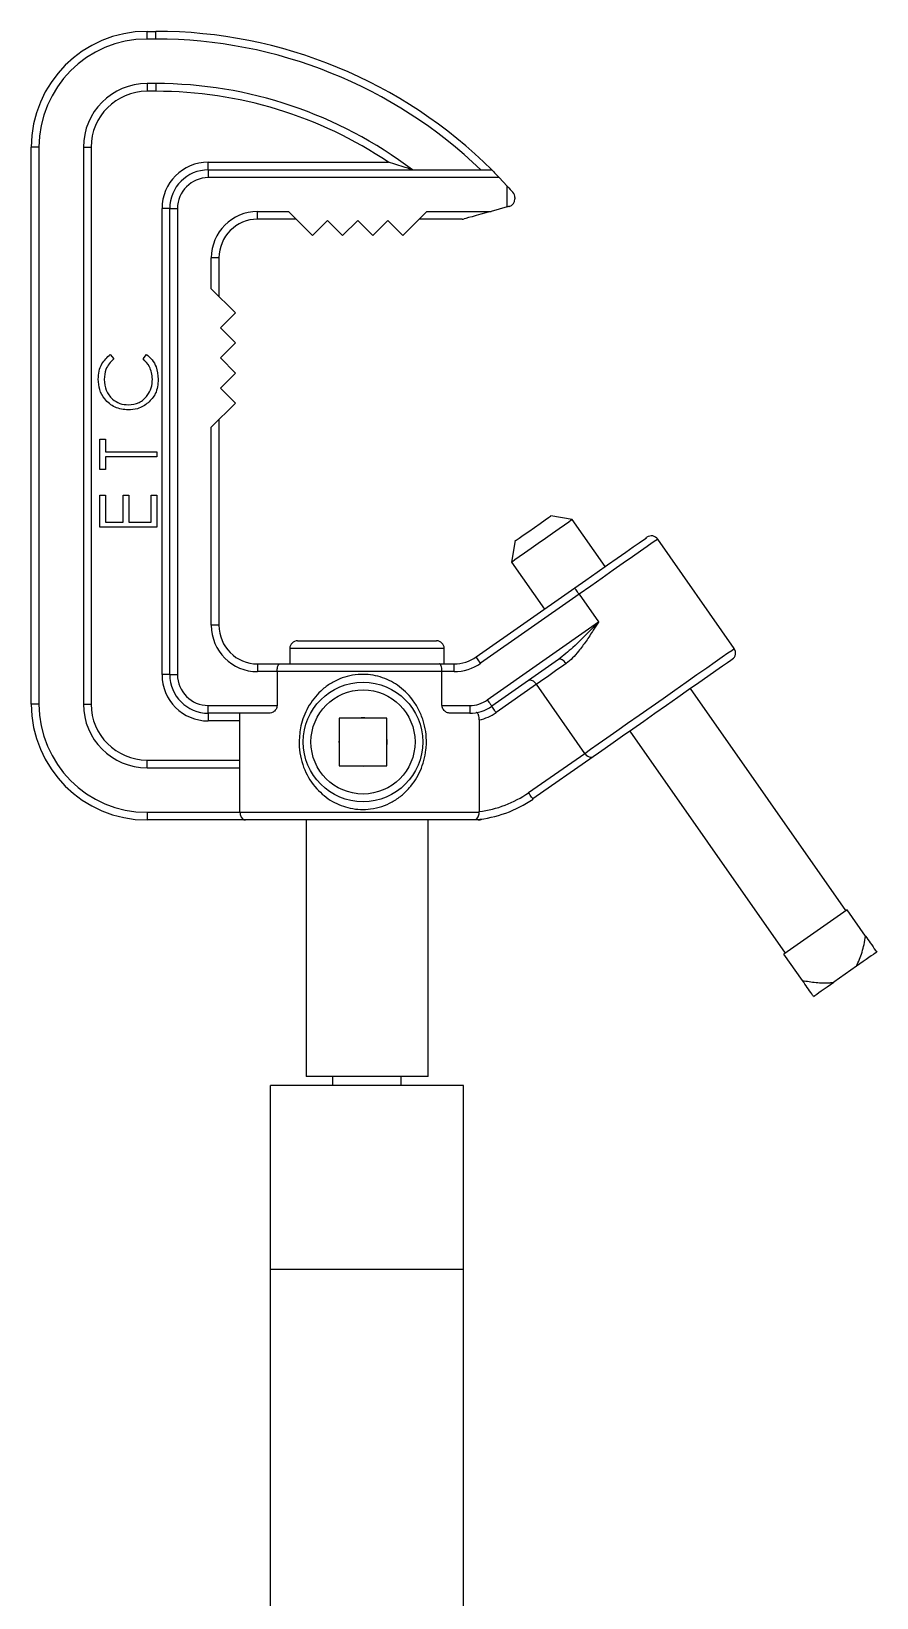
# Model space of a CAD drawing. Extents: x 14.8 to 109.8, y 1.6 to 86.6.
# Drawn here: x 19.98 to 25.45, y 42.04 to 52.18 of the extents above; entities that cross this region are included whole.
import ezdxf

# ---------------------------------------------------------------- set-up
doc = ezdxf.new("R2010")
doc.units = 0
doc.header["$MEASUREMENT"] = 0
doc.layers.add('OBJECT', color=7, linetype='CONTINUOUS')

msp = doc.modelspace()

# ---------------------------------------------------------------- linework, layer by layer
at = {"layer": 'OBJECT'}
for p, q in [((20.728, 52.128), (20.728, 52.178)), ((20.728, 52.178), (20.785, 52.178)), ((20.785, 52.128), (20.728, 52.128)), ((20.785, 52.128), (20.785, 52.178)), ((20.785, 51.84), (20.728, 51.84)), ((20.728, 51.84), (20.728, 51.79)), ((20.785, 51.84), (20.785, 51.79)), ((20.785, 51.79), (20.728, 51.79)), ((19.978, 47.823), (19.978, 51.428)), ((20.028, 51.428), (19.978, 51.428)), ((20.028, 51.428), (20.028, 47.823)), ((20.316, 51.428), (20.316, 47.823)), ((20.316, 51.428), (20.366, 51.428)), ((20.366, 51.428), (20.366, 47.823)), ((21.125, 51.281), (21.125, 51.331)), ((21.125, 51.331), (22.292, 51.331)), ((21.125, 51.281), (21.125, 51.231)), ((21.125, 51.281), (22.962, 51.281)), ((23.009, 51.231), (21.125, 51.231)), ((23.009, 51.231), (23.061, 51.175)), ((23.061, 51.041), (23.061, 51.175)), ((20.825, 48.014), (20.825, 51.031)), ((20.875, 51.031), (20.825, 51.031)), ((20.875, 48.014), (20.875, 51.031)), ((20.875, 51.031), (20.925, 51.031)), ((20.925, 51.031), (20.925, 48.014)), ((21.444, 51.012), (21.644, 51.012)), ((21.444, 50.962), (21.444, 51.012)), ((21.644, 51.012), (21.8, 50.856)), ((22.385, 50.856), (22.541, 51.012)), ((22.541, 51.012), (22.956, 51.012)), ((23.061, 51.041), (22.956, 51.012)), ((23.111, 51.102), (23.111, 51.093)), ((21.694, 50.962), (21.444, 50.962)), ((21.8, 50.856), (21.898, 50.954)), ((21.898, 50.954), (21.995, 50.856)), ((21.995, 50.856), (22.093, 50.954)), ((22.093, 50.954), (22.19, 50.856)), ((22.19, 50.856), (22.288, 50.954)), ((22.288, 50.954), (22.385, 50.856)), ((22.769, 50.962), (22.491, 50.962)), ((21.144, 50.512), (21.144, 50.712)), ((21.194, 50.712), (21.144, 50.712)), ((21.194, 50.712), (21.194, 50.462)), ((21.3, 50.356), (21.144, 50.512)), ((21.203, 50.259), (21.3, 50.356)), ((21.3, 50.161), (21.203, 50.259)), ((21.203, 50.064), (21.3, 50.161)), ((20.49, 50.087), (20.512, 50.058)), ((20.702, 50.058), (20.724, 50.087)), ((21.3, 49.966), (21.203, 50.064)), ((21.203, 49.869), (21.3, 49.966)), ((21.3, 49.771), (21.203, 49.869)), ((21.144, 49.615), (21.3, 49.771)), ((21.144, 48.333), (21.144, 49.615)), ((21.194, 49.665), (21.194, 48.333)), ((20.422, 49.342), (20.422, 49.537)), ((20.422, 49.537), (20.46, 49.537)), ((20.46, 49.537), (20.46, 49.456)), ((20.46, 49.456), (20.792, 49.456)), ((20.792, 49.423), (20.46, 49.423)), ((20.46, 49.423), (20.46, 49.342)), ((20.792, 49.456), (20.792, 49.423)), ((20.46, 49.342), (20.422, 49.342)), ((20.422, 49.176), (20.46, 49.176)), ((20.422, 48.968), (20.422, 49.176)), ((20.46, 49.176), (20.46, 49.001)), ((20.573, 49.001), (20.573, 49.176)), ((20.573, 49.176), (20.611, 49.176)), ((20.611, 49.176), (20.611, 49.001)), ((20.754, 49.001), (20.754, 49.176)), ((20.754, 49.176), (20.792, 49.176)), ((20.792, 49.176), (20.792, 48.968)), ((20.46, 49.001), (20.573, 49.001)), ((20.611, 49.001), (20.754, 49.001)), ((23.482, 49.017), (23.343, 49.041)), ((23.695, 48.713), (23.482, 49.017)), ((20.792, 48.968), (20.422, 48.968)), ((23.113, 48.881), (23.089, 48.741)), ((24.531, 48.183), (24.036, 48.89)), ((23.089, 48.741), (23.302, 48.437)), ((22.86, 48.128), (23.498, 48.575)), ((23.527, 48.534), (22.889, 48.087)), ((23.527, 48.534), (23.653, 48.355)), ((21.194, 48.333), (21.144, 48.333)), ((22.932, 47.85), (23.653, 48.355)), ((21.653, 48.183), (21.653, 48.083)), ((22.653, 48.183), (21.653, 48.183)), ((21.703, 48.233), (22.603, 48.233)), ((22.653, 48.083), (22.653, 48.183)), ((21.444, 48.083), (21.444, 48.033)), ((21.444, 48.083), (21.589, 48.083)), ((21.589, 48.083), (22.62, 48.083)), ((22.62, 48.083), (22.717, 48.083)), ((22.717, 48.033), (22.717, 48.083)), ((23.393, 48.112), (22.961, 47.809)), ((20.875, 48.014), (20.825, 48.014)), ((20.875, 48.014), (20.925, 48.014)), ((21.57, 48.033), (21.444, 48.033)), ((21.57, 48.033), (21.57, 47.814)), ((22.638, 48.033), (21.57, 48.033)), ((22.638, 47.814), (22.638, 48.033)), ((22.717, 48.033), (22.638, 48.033)), ((23.25, 47.951), (22.99, 47.768)), ((23.563, 47.504), (23.25, 47.951)), ((25.254, 46.486), (24.248, 47.923)), ((20.028, 47.823), (19.978, 47.823)), ((20.316, 47.823), (20.366, 47.823)), ((21.125, 47.764), (21.125, 47.814)), ((21.125, 47.814), (21.57, 47.814)), ((21.517, 47.764), (21.125, 47.764)), ((21.125, 47.764), (21.125, 47.714)), ((21.33, 47.411), (21.33, 47.764)), ((22.638, 47.814), (22.818, 47.814)), ((22.818, 47.764), (22.692, 47.764)), ((22.818, 47.814), (22.818, 47.764)), ((21.33, 47.714), (21.125, 47.714)), ((22.281, 47.732), (21.973, 47.732)), ((21.973, 47.732), (21.973, 47.424)), ((22.281, 47.424), (22.281, 47.732)), ((22.879, 47.721), (22.879, 47.128)), ((23.855, 47.648), (24.861, 46.211)), ((20.728, 47.411), (20.728, 47.461)), ((20.728, 47.461), (21.33, 47.461)), ((23.199, 47.25), (23.563, 47.504)), ((23.618, 47.482), (23.228, 47.209)), ((20.728, 47.411), (21.33, 47.411)), ((21.33, 47.123), (21.33, 47.411)), ((21.973, 47.424), (22.281, 47.424)), ((20.728, 47.123), (20.728, 47.073)), ((20.728, 47.123), (21.33, 47.123)), ((21.366, 47.073), (20.728, 47.073)), ((21.33, 47.123), (22.879, 47.123)), ((22.873, 47.073), (21.366, 47.073)), ((21.758, 47.073), (21.758, 45.413)), ((22.548, 45.413), (22.548, 47.073)), ((22.879, 47.123), (22.879, 47.128)), ((25.262, 46.492), (24.852, 46.205)), ((25.382, 46.32), (25.262, 46.492)), ((24.973, 46.034), (24.852, 46.205)), ((25.323, 46.126), (25.176, 46.022)), ((22.778, 45.353), (21.528, 45.353)), ((21.528, 44.163), (21.528, 45.353)), ((22.548, 45.413), (21.758, 45.413)), ((21.93, 45.413), (21.93, 45.353)), ((22.375, 45.353), (22.375, 45.413)), ((22.778, 44.163), (22.778, 45.353)), ((22.778, 44.163), (21.528, 44.163)), ((21.528, 39.43), (21.528, 44.163)), ((22.778, 39.602), (22.778, 44.163))]:
    msp.add_line(p, q, dxfattribs=at)
at = {"layer": 'OBJECT', "flags": 128}
for points in [[(22.962, 51.281), (22.963, 51.28), (22.965, 51.278), (22.968, 51.275), (22.973, 51.27), (22.979, 51.263), (22.985, 51.256), (22.993, 51.248), (23.001, 51.24), (23.009, 51.231)], [(23.061, 51.175), (23.072, 51.164), (23.081, 51.154), (23.09, 51.144), (23.098, 51.136)], [(22.956, 51.012), (22.923, 51.003), (22.89, 50.994), (22.86, 50.986), (22.834, 50.978), (22.811, 50.972), (22.794, 50.967), (22.782, 50.964)], [(23.075, 51.045), (23.07, 51.044), (23.066, 51.043), (23.061, 51.041)], [(23.482, 49.017), (23.476, 49.013), (23.46, 49.001), (23.433, 48.982), (23.397, 48.957), (23.355, 48.928), (23.309, 48.896), (23.262, 48.862), (23.216, 48.83), (23.174, 48.801), (23.138, 48.776), (23.111, 48.757), (23.095, 48.745), (23.089, 48.741)], [(23.113, 48.881), (23.12, 48.885), (23.138, 48.897), (23.165, 48.917), (23.2, 48.941), (23.238, 48.967), (23.274, 48.993), (23.306, 49.015), (23.329, 49.031), (23.341, 49.04), (23.343, 49.041)], [(23.498, 48.575), (23.571, 48.626), (23.643, 48.676), (23.711, 48.724), (23.773, 48.768), (23.829, 48.807), (23.877, 48.84), (23.915, 48.867), (23.943, 48.887), (23.96, 48.898), (23.966, 48.903)], [(24.036, 48.89), (24.034, 48.889), (24.023, 48.881), (24, 48.866), (23.967, 48.843), (23.925, 48.813), (23.873, 48.776), (23.813, 48.735), (23.748, 48.689), (23.677, 48.639), (23.603, 48.587), (23.527, 48.534)], [(23.527, 48.534), (23.521, 48.542), (23.516, 48.55), (23.511, 48.557), (23.507, 48.563), (23.503, 48.568), (23.5, 48.572), (23.499, 48.574), (23.498, 48.575)], [(23.563, 47.504), (23.601, 47.531), (23.65, 47.565), (23.707, 47.605), (23.771, 47.65), (23.841, 47.7), (23.916, 47.752), (23.993, 47.806), (24.071, 47.86), (24.147, 47.914), (24.221, 47.965), (24.29, 48.014), (24.353, 48.057), (24.408, 48.096), (24.454, 48.128), (24.49, 48.154), (24.515, 48.171), (24.529, 48.181), (24.531, 48.183)], [(22.889, 48.087), (22.884, 48.095), (22.878, 48.103), (22.873, 48.11), (22.869, 48.116), (22.865, 48.122), (22.863, 48.125), (22.861, 48.128), (22.86, 48.128)], [(23.443, 48.086), (23.412, 48.064), (23.383, 48.044), (23.356, 48.025), (23.331, 48.007), (23.308, 47.991), (23.286, 47.976), (23.267, 47.963), (23.25, 47.951)], [(23.443, 48.086), (23.437, 48.093), (23.43, 48.1), (23.423, 48.106), (23.416, 48.11), (23.409, 48.113), (23.403, 48.114), (23.397, 48.114), (23.393, 48.112)], [(24.519, 48.113), (24.518, 48.112), (24.509, 48.106), (24.487, 48.091), (24.455, 48.068), (24.413, 48.039), (24.361, 48.002), (24.302, 47.961), (24.236, 47.915), (24.166, 47.866), (24.093, 47.814), (24.018, 47.762), (23.945, 47.711), (23.874, 47.661), (23.808, 47.615), (23.748, 47.573), (23.695, 47.536), (23.652, 47.506), (23.618, 47.482)], [(22.932, 47.85), (22.938, 47.842), (22.943, 47.835), (22.948, 47.828), (22.953, 47.821), (22.956, 47.816), (22.959, 47.813), (22.96, 47.81), (22.961, 47.809)], [(22.99, 47.768), (22.984, 47.776), (22.979, 47.784), (22.974, 47.791), (22.969, 47.797), (22.966, 47.803), (22.963, 47.806), (22.962, 47.809), (22.961, 47.809)], [(23.228, 47.209), (23.227, 47.21), (23.226, 47.212), (23.223, 47.216), (23.219, 47.221), (23.215, 47.227), (23.21, 47.234), (23.205, 47.242), (23.199, 47.25)], [(25.454, 46.218), (25.445, 46.211), (25.433, 46.203), (25.419, 46.193), (25.403, 46.182), (25.385, 46.169), (25.366, 46.156), (25.345, 46.141), (25.323, 46.126)], [(25.045, 45.931), (25.054, 45.937), (25.066, 45.945), (25.079, 45.955), (25.095, 45.966), (25.113, 45.979), (25.133, 45.992), (25.154, 46.007), (25.176, 46.022)]]:
    msp.add_lwpolyline(points, dxfattribs=at)
at = {"layer": 'OBJECT'}
for radius in [0.387, 0.337]:
    msp.add_circle((22.127, 47.578), radius, dxfattribs=at)
for centre, radius, start, end in [((20.728, 51.428), 0.75, 90, 180), ((20.728, 51.428), 0.7, 90, 180), ((20.785, 49.089), 3.089, 45.2072, 90), ((20.785, 49.089), 3.039, 46.1647, 90), ((20.728, 51.428), 0.412, 90, 180), ((20.785, 49.089), 2.751, 52.8291, 90), ((20.728, 51.428), 0.362, 90, 180), ((20.785, 49.089), 2.701, 56.1083, 90), ((21.125, 51.031), 0.3, 90, 180), ((21.125, 51.031), 0.25, 90, 180), ((21.125, 51.031), 0.2, 90, 180), ((23.061, 51.102), 0.05, 0, 43.1786), ((21.444, 50.712), 0.3, 90, 180), ((23.061, 51.093), 0.05, 285.472, 0), ((21.444, 50.712), 0.25, 90, 180), ((22.769, 51.012), 0.05, 270, 285.472), ((23.995, 48.862), 0.05, 35, 125), ((21.444, 48.333), 0.3, 180, 270), ((21.444, 48.333), 0.25, 180, 270), ((21.703, 48.183), 0.05, 90, 180), ((22.603, 48.183), 0.05, 0, 90), ((24.49, 48.154), 0.05, 305, 35), ((22.717, 48.333), 0.25, 270, 305), ((22.717, 48.333), 0.3, 270, 305), ((21.125, 48.014), 0.3, 180, 270), ((21.125, 48.014), 0.25, 180, 270), ((21.125, 48.014), 0.2, 180, 270), ((20.728, 47.823), 0.75, 180, 270), ((20.728, 47.823), 0.7, 180, 270), ((20.728, 47.823), 0.412, 180, 270), ((20.728, 47.823), 0.362, 180, 270), ((22.818, 48.014), 0.2, 270, 305), ((22.818, 48.014), 0.25, 270, 305), ((22.818, 48.014), 0.3, 281.8148, 305), ((22.127, 47.578), 0.156, 80.8155, 99.1845), ((22.127, 47.578), 0.156, 170.8155, 189.1845), ((22.127, 47.578), 0.156, 350.8155, 9.1845), ((22.127, 47.578), 0.156, 260.8155, 279.1845), ((22.798, 47.823), 0.75, 274.6702, 305), ((22.798, 47.823), 0.7, 276.6779, 305), ((22.873, 47.123), 0.05, 270, 298.6118)]:
    msp.add_arc(centre, radius, start, end, dxfattribs=at)
for points, knots in [([(22.448, 51.281), (22.447, 51.281), (22.447, 51.281), (22.442, 51.283), (22.427, 51.288), (22.377, 51.305), (22.328, 51.32), (22.292, 51.331), (22.292, 51.331)], [0, 0, 0, 0, 0.03421, 0.07678, 0.150366, 0.362039, 0.997909, 1, 1, 1, 1]), ([(20.412, 49.926), (20.413, 49.943), (20.415, 49.978), (20.437, 50.037), (20.47, 50.068), (20.49, 50.087)], [0, 0, 0, 0, 0.280845, 0.561444, 1, 1, 1, 1]), ([(20.512, 50.058), (20.492, 50.037), (20.456, 49.998), (20.452, 49.947), (20.45, 49.924)], [0, 0, 0, 0, 0.558391, 1, 1, 1, 1]), ([(20.763, 49.926), (20.76, 49.955), (20.753, 50.006), (20.717, 50.042), (20.702, 50.058)], [0, 0, 0, 0, 0.5587744, 1, 1, 1, 1]), ([(20.724, 50.087), (20.737, 50.076), (20.763, 50.053), (20.794, 49.998), (20.798, 49.953), (20.801, 49.926)], [0, 0, 0, 0, 0.280395, 0.560815, 1, 1, 1, 1]), ([(20.605, 49.727), (20.576, 49.73), (20.518, 49.737), (20.454, 49.792), (20.417, 49.857), (20.414, 49.903), (20.412, 49.926)], [0, 0, 0, 0, 0.2795127, 0.5590803, 0.7793744, 1, 1, 1, 1]), ([(20.45, 49.924), (20.453, 49.9), (20.458, 49.853), (20.498, 49.798), (20.551, 49.765), (20.588, 49.762), (20.607, 49.76)], [0, 0, 0, 0, 0.279864, 0.559536, 0.779673, 1, 1, 1, 1]), ([(20.607, 49.76), (20.631, 49.763), (20.679, 49.768), (20.73, 49.815), (20.759, 49.87), (20.762, 49.907), (20.763, 49.926)], [0, 0, 0, 0, 0.279431, 0.558929, 0.779288, 1, 1, 1, 1]), ([(20.801, 49.926), (20.798, 49.893), (20.793, 49.835), (20.754, 49.792), (20.736, 49.774)], [0, 0, 0, 0, 0.559804, 1, 1, 1, 1]), ([(20.736, 49.774), (20.714, 49.758), (20.674, 49.731), (20.626, 49.728), (20.605, 49.727)], [0, 0, 0, 0, 0.5590209, 1, 1, 1, 1]), ([(23.653, 48.355), (23.652, 48.354), (23.637, 48.339), (23.582, 48.283), (23.499, 48.196), (23.424, 48.137), (23.393, 48.112)], [0, 0, 0, 0, 0.002856, 0.178549, 0.654943, 1, 1, 1, 1]), ([(23.653, 48.355), (23.652, 48.354), (23.641, 48.337), (23.615, 48.295), (23.572, 48.23), (23.528, 48.17), (23.485, 48.12), (23.457, 48.097), (23.443, 48.086)], [0, 0, 0, 0, 0.0027505, 0.176454, 0.4130699, 0.6494311, 0.8249532, 1, 1, 1, 1]), ([(21.57, 48.033), (21.571, 48.039), (21.571, 48.049), (21.574, 48.064), (21.578, 48.075), (21.584, 48.082), (21.588, 48.083), (21.589, 48.083), (21.589, 48.083)], [0, 0, 0, 0, 0.19777, 0.395373, 0.598085, 0.812872, 0.995764, 1, 1, 1, 1]), ([(22.638, 48.033), (22.638, 48.039), (22.638, 48.049), (22.635, 48.064), (22.631, 48.075), (22.625, 48.082), (22.621, 48.083), (22.62, 48.083), (22.62, 48.083)], [0, 0, 0, 0, 0.19777, 0.395373, 0.598086, 0.812873, 0.995765, 1, 1, 1, 1]), ([(21.713, 47.578), (21.715, 47.613), (21.721, 47.691), (21.767, 47.807), (21.835, 47.896), (21.91, 47.954), (21.973, 47.987), (22.042, 48.009), (22.131, 48.02), (22.241, 48.005), (22.358, 47.948), (22.438, 47.87), (22.489, 47.789), (22.518, 47.719), (22.535, 47.645), (22.539, 47.58), (22.533, 47.494), (22.505, 47.39), (22.443, 47.293), (22.377, 47.229), (22.317, 47.188), (22.249, 47.159), (22.159, 47.137), (22.045, 47.142), (21.923, 47.189), (21.819, 47.274), (21.755, 47.374), (21.724, 47.469), (21.714, 47.531), (21.713, 47.567), (21.713, 47.578)], [0, 0, 0, 0, 0.038557, 0.08626, 0.13774, 0.164848, 0.19284, 0.21832, 0.244777, 0.291561, 0.338409, 0.390219, 0.418636, 0.447907, 0.475254, 0.503564, 0.519256, 0.571194, 0.622135, 0.649326, 0.677297, 0.704216, 0.732173, 0.78088, 0.827066, 0.87637, 0.931346, 0.959206, 0.987983, 1, 1, 1, 1]), ([(23.25, 47.951), (23.247, 47.955), (23.241, 47.963), (23.23, 47.971), (23.218, 47.977), (23.206, 47.979), (23.199, 47.976), (23.196, 47.974), (23.196, 47.974)], [0, 0, 0, 0, 0.17527, 0.350112, 0.535652, 0.748678, 0.996489, 1, 1, 1, 1]), ([(21.57, 47.814), (21.57, 47.81), (21.569, 47.801), (21.563, 47.788), (21.552, 47.775), (21.535, 47.766), (21.523, 47.765), (21.517, 47.764)], [0, 0, 0, 0, 0.132531, 0.264233, 0.462925, 0.750208, 1, 1, 1, 1]), ([(22.692, 47.764), (22.684, 47.765), (22.67, 47.767), (22.654, 47.779), (22.644, 47.792), (22.639, 47.803), (22.639, 47.811), (22.638, 47.814)], [0, 0, 0, 0, 0.3396422, 0.5947633, 0.7670393, 0.8999451, 1, 1, 1, 1]), ([(22.879, 47.721), (22.879, 47.726), (22.879, 47.737), (22.876, 47.751), (22.872, 47.761), (22.866, 47.768), (22.862, 47.768), (22.86, 47.768)], [0, 0, 0, 0, 0.19805, 0.396391, 0.589175, 0.783031, 1, 1, 1, 1]), ([(23.618, 47.482), (23.618, 47.482), (23.615, 47.48), (23.607, 47.477), (23.595, 47.479), (23.583, 47.484), (23.572, 47.493), (23.566, 47.501), (23.563, 47.504)], [0, 0, 0, 0, 0.00339, 0.262707, 0.472042, 0.654495, 0.827048, 1, 1, 1, 1]), ([(21.33, 47.123), (21.33, 47.118), (21.331, 47.109), (21.335, 47.096), (21.342, 47.085), (21.352, 47.076), (21.361, 47.073), (21.366, 47.073), (21.366, 47.073), (21.366, 47.073)], [0, 0, 0, 0, 0.165084, 0.329703, 0.505293, 0.712023, 0.95859, 0.996742, 1, 1, 1, 1]), ([(22.859, 47.076), (22.858, 47.076), (22.857, 47.076), (22.859, 47.077), (22.865, 47.081), (22.872, 47.091), (22.878, 47.105), (22.879, 47.116), (22.879, 47.122), (22.879, 47.123)], [0, 0, 0, 0, 0.060686, 0.121036, 0.287633, 0.556102, 0.771106, 0.956543, 1, 1, 1, 1]), ([(25.323, 46.126), (25.336, 46.156), (25.364, 46.218), (25.376, 46.285), (25.382, 46.32)], [0, 0, 0, 0, 0.480505, 1, 1, 1, 1]), ([(25.382, 46.32), (25.392, 46.306), (25.416, 46.272), (25.44, 46.237), (25.452, 46.221), (25.454, 46.218)], [0, 0, 0, 0, 0.37695, 0.863751, 1, 1, 1, 1]), ([(24.973, 46.034), (25.002, 46.029), (25.061, 46.019), (25.13, 46.016), (25.168, 46.021), (25.176, 46.022)], [0, 0, 0, 0, 0.438721, 0.883111, 1, 1, 1, 1]), ([(25.045, 45.931), (25.041, 45.936), (25.03, 45.952), (25.005, 45.987), (24.984, 46.018), (24.973, 46.034)], [0, 0, 0, 0, 0.205667, 0.600108, 1, 1, 1, 1])]:
    msp.add_open_spline(points, degree=3, knots=knots, dxfattribs=at)

doc.saveas('drawing.dxf')
